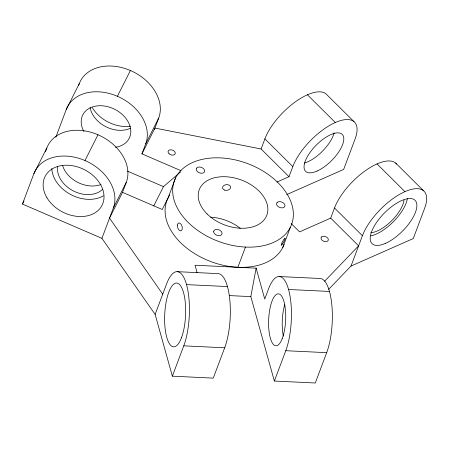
<?xml version="1.0" encoding="UTF-8"?>
<svg xmlns="http://www.w3.org/2000/svg" width="449" height="449" viewBox="0 0 449 449"><rect width="100%" height="100%" fill="white"/><g stroke="black" fill="none" stroke-linecap="round" stroke-linejoin="round"><path stroke-width="0.67" d="M279.126 276.528L320.042 278.481A43.334 14.155 -87.3 0 1 331.901 305.567A43.334 14.155 -87.3 0 1 326.681 352.661L315.282 382.997L274.367 381.044L250.828 296.615L256.132 268.16L195.034 265.241L197.094 272.627M177.119 271.662L218.034 273.615A43.334 14.155 -87.3 0 1 229.888 300.701A43.334 14.155 -87.3 0 1 224.674 347.795L213.269 378.125L172.36 376.178L155.135 314.401L101.923 238.346L22.45 204.076L33.855 173.746L46.848 147.968A43.334 32.322 26.8 0 1 97.989 134.767A43.334 32.322 26.8 0 1 126.326 182.238L122.526 192.352L109.528 218.124L162.734 294.179M45.394 151.841L46.848 147.968M55.828 137.237L66.261 109.483L79.26 83.71A43.334 32.322 26.8 0 1 130.395 70.51A43.334 32.322 26.8 0 1 158.733 117.975L154.439 129.396M78.53 85.647L79.26 83.71M101.923 238.346L113.328 208.01L126.326 182.238M181.031 170.721L141.935 153.861L145.734 143.753L158.733 117.975M175.671 177.748L168.066 197.97A62.551 41.527 20.6 0 0 209.021 260.88A62.551 41.527 20.6 0 0 284.122 244.323M155.135 314.401L166.534 284.065A43.334 14.155 -87.3 0 1 186.548 284.621L227.463 286.569M172.36 376.178L183.759 345.842A43.334 14.155 -87.3 0 0 186.548 284.621M276.938 182.047L289.004 176.715L261.094 148.989L264.893 138.876A43.334 18.168 -45.2 0 1 294.639 102.361A43.334 18.168 -45.2 0 1 326.086 93.948L354.003 121.673M237.858 267.284L245.457 247.062M289.004 176.715L292.81 166.601A43.334 18.168 -45.2 0 1 335.336 122.515A43.334 18.168 -45.2 0 1 355.058 139.095L343.653 169.43L286.726 194.585M282.78 247.433L290.385 227.211A62.551 41.527 20.6 0 0 220.594 157.896A62.551 41.527 20.6 0 0 188.103 222.334A62.551 41.527 20.6 0 0 290.385 227.211M291.148 223.512L299.567 231.869L330.694 218.119L334.494 208.005A43.334 18.168 -45.2 0 1 365.475 170.598A43.334 18.168 -45.2 0 1 396.647 164.037M274.367 381.044L285.772 350.708A43.334 14.155 -87.3 0 0 288.561 289.487L329.471 291.44M351.006 266.066L362.41 235.731A43.334 18.168 -45.2 0 1 404.936 191.644A43.334 18.168 -45.2 0 1 424.659 208.224L413.26 238.559L351.006 266.066L328.662 289.341M22.45 204.076L23.999 201.012M33.855 173.746A43.334 32.322 26.8 0 1 84.99 160.546L97.989 134.767M66.261 109.483A43.334 32.322 26.8 0 1 117.402 96.282L130.395 70.51M141.935 153.861L154.933 128.088L261.094 148.989M153.771 205.895L163.475 186.649L180.633 171.888M169.615 194.905L162.263 209.487L122.526 192.352M324.605 281.265L358.611 245.844L330.694 218.119M229.304 295.588L250.828 296.615M183.759 345.842L224.674 347.795M285.772 350.708L326.681 352.661M127.482 171.131L163.475 186.649M395.692 163.077L423.603 190.803M307.419 94.79L335.336 122.515M377.02 163.919L404.936 191.644M264.893 138.876L292.81 166.601M334.494 208.005L362.41 235.731M256.132 268.16L264.742 299.045L268.541 288.931A43.334 14.155 -87.3 0 1 288.561 289.487M210.648 217.187A36.116 23.977 20.6 0 1 240.232 228.333M117.402 96.282A43.334 32.322 26.8 0 1 145.734 143.753M83.963 131.636A26.003 19.397 26.8 0 1 95.255 106.189A26.003 19.397 26.8 0 1 128.655 122.79A26.003 19.397 26.8 0 1 115.421 147.272M84.99 160.546A43.334 32.322 26.8 0 1 113.328 208.01M103.405 195.798A31.924 23.814 26.8 0 1 70.835 194.597A31.924 23.814 26.8 0 1 51.82 168.588M102.636 189.276A26.003 19.397 26.8 0 1 73.496 190.999A26.003 19.397 26.8 0 1 57.618 166.523M101.047 184.46A26.003 19.397 26.8 0 1 62.518 165.299M130.272 128.291A26.003 19.397 26.8 0 1 105.65 126.607A26.003 19.397 26.8 0 1 90.12 107.586M130.491 126.208A31.924 23.814 26.8 0 1 92.354 107.721M334.112 132.736A26.003 10.899 -45.2 0 1 304.428 163.026M404.038 200.058A26.003 10.899 -45.2 0 1 391.399 220.981A26.003 10.899 -45.2 0 1 370.762 232.711M407.411 198.441A30.532 12.802 -45.2 0 1 370.795 235.888M283.336 336.099A26.003 8.492 -87.3 0 1 284.778 304.473M213.73 231.28L213.685 231.561A4.333 2.879 20.6 0 0 214.263 233.357L214.751 233.923A4.333 2.879 20.6 0 0 216.828 235.231L217.636 235.484A4.333 2.879 20.6 0 0 219.993 235.534L220.655 235.321A4.333 2.879 20.6 0 0 221.913 234.092L222.036 233.536A4.333 2.879 20.6 0 0 221.458 231.74L220.975 231.173A4.333 2.879 20.6 0 0 218.899 229.866L218.091 229.619A4.333 2.879 20.6 0 0 215.733 229.562L215.071 229.776A4.333 2.879 20.6 0 0 213.814 231.011L213.73 231.28M196.69 168.1L196.527 168.336A4.333 2.879 20.6 0 0 196.398 170.042L196.668 170.642A4.333 2.879 20.6 0 0 198.29 172.253L199.03 172.652A4.333 2.879 20.6 0 0 201.455 173.23L202.224 173.185A4.333 2.879 20.6 0 0 204.031 172.388L204.39 171.933A4.333 2.879 20.6 0 0 204.519 170.227L204.25 169.621A4.333 2.879 20.6 0 0 202.628 168.016L201.887 167.612A4.333 2.879 20.6 0 0 199.463 167.039L198.688 167.084A4.333 2.879 20.6 0 0 196.881 167.881L196.69 168.1M277.185 202.505L276.988 202.724A4.333 2.879 20.6 0 0 276.618 204.362L276.814 204.969A4.333 2.879 20.6 0 0 278.251 206.647L278.952 207.09A4.333 2.879 20.6 0 0 281.349 207.825L282.146 207.848A4.333 2.879 20.6 0 0 284.105 207.208L284.526 206.793A4.333 2.879 20.6 0 0 284.896 205.154L284.7 204.548A4.333 2.879 20.6 0 0 283.268 202.869L282.567 202.426A4.333 2.879 20.6 0 0 280.165 201.685L279.368 201.668A4.333 2.879 20.6 0 0 277.415 202.308L277.185 202.505M321.574 236.988L321.405 237.173A3.755 2.492 20.6 0 0 321.153 238.857L321.254 239.121A3.755 2.492 20.6 0 0 322.792 240.776L323.106 240.961A3.755 2.492 20.6 0 0 325.536 241.618L325.879 241.613A3.755 2.492 20.6 0 0 327.77 240.894L327.938 240.703A3.755 2.492 20.6 0 0 328.191 239.02L328.09 238.756A3.755 2.492 20.6 0 0 326.552 237.1L326.238 236.92A3.755 2.492 20.6 0 0 323.813 236.258L323.471 236.264A3.755 2.492 20.6 0 0 321.574 236.988M207.09 213.943A36.116 23.977 20.6 0 0 266.139 216.76A36.116 23.977 20.6 0 0 225.847 176.743A36.116 23.977 20.6 0 0 207.09 213.943M224.551 190.09A4.047 2.868 -6 0 0 230.618 187.306A4.047 2.868 -6 0 0 224.584 185.106A4.047 2.868 -6 0 0 224.551 190.09M46.949 197.756A31.924 23.814 26.8 0 0 99.689 208.852A31.924 23.814 26.8 0 0 74.124 166.023A31.924 23.814 26.8 0 0 46.949 197.756M169.133 153.816A3.755 2.492 20.6 0 0 175.172 153.805A3.755 2.492 20.6 0 0 170.687 149.786A3.755 2.492 20.6 0 0 169.133 153.816M317.089 171.052A26.003 10.899 -45.2 0 0 343.524 136.603A26.003 10.899 -45.2 0 0 311.179 150.898A26.003 10.899 -45.2 0 0 317.089 171.052M385.5 243.347A30.532 12.802 -45.2 0 0 416.543 202.903A30.532 12.802 -45.2 0 0 378.563 219.684A30.532 12.802 -45.2 0 0 385.5 243.347M181.491 337.71A31.924 10.428 -87.3 0 0 179.246 284.223A31.924 10.428 -87.3 0 0 164.699 322.932A31.924 10.428 -87.3 0 0 181.491 337.71M282.326 338.355A26.003 8.492 -87.3 0 0 280.496 294.791A26.003 8.492 -87.3 0 0 268.648 326.316A26.003 8.492 -87.3 0 0 282.326 338.355M177.445 225.016A4.047 2.262 73.8 0 0 180.655 230.859A4.047 2.262 73.8 0 0 181.452 224.898A4.047 2.262 73.8 0 0 177.445 225.016M282.584 243.886A4.047 0.606 -61.6 0 0 285.121 238.172A4.047 0.606 -61.6 0 0 281.82 243.083A4.047 0.606 -61.6 0 0 282.584 243.886"/></g></svg>
